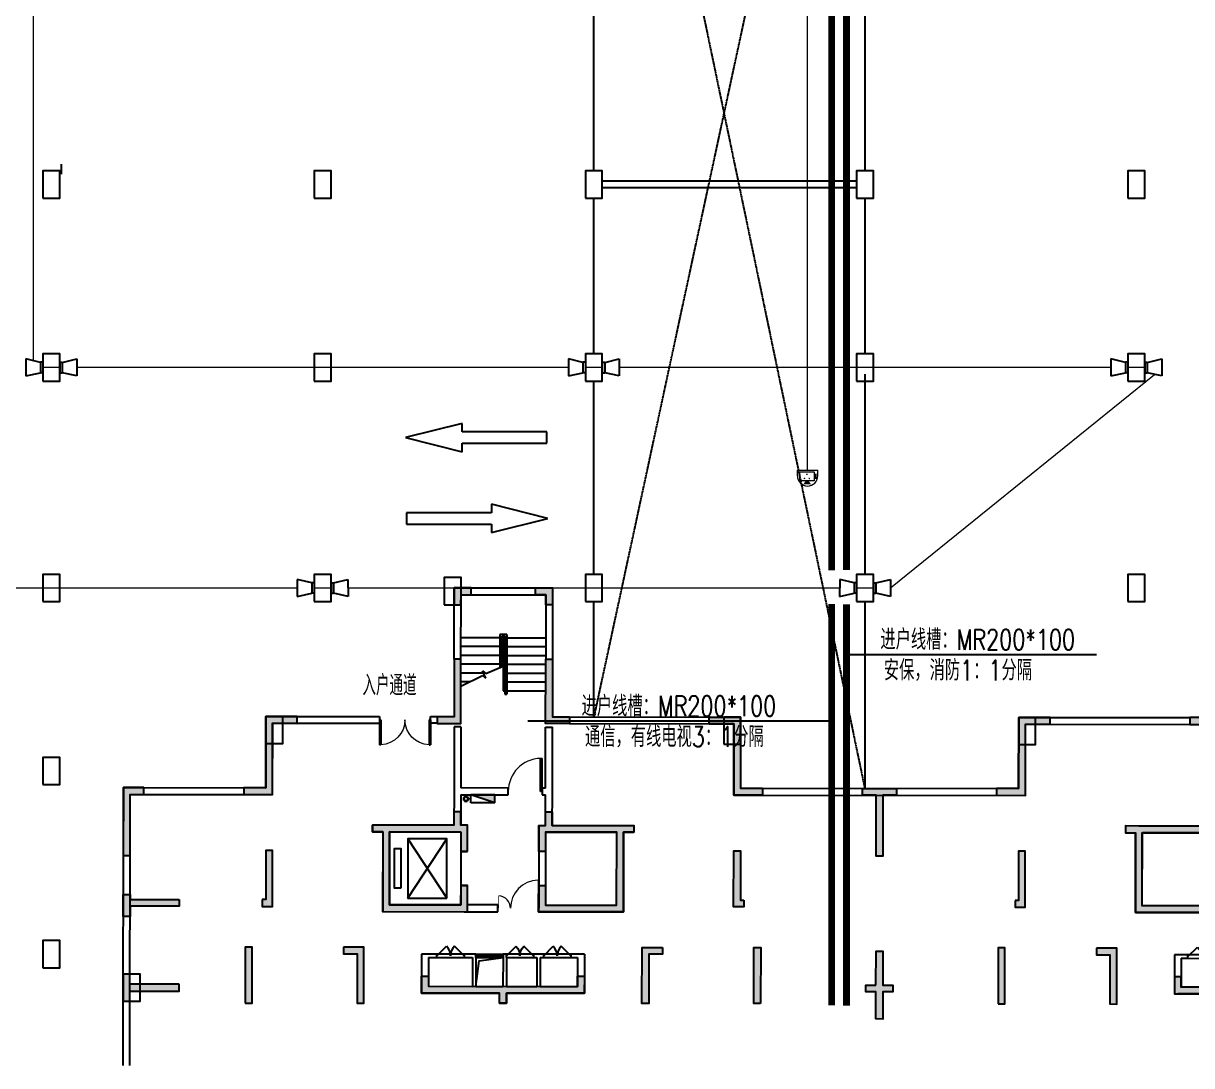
# Model space of a CAD drawing. Extents: x -781653 to 929899, y -295171 to 30012.
# Drawn here: x 429631 to 464083, y -175691 to -144954 of the extents above; entities that cross this region are included whole.
import ezdxf

# ---------------------------------------------------------------- set-up
doc = ezdxf.new("R2010")
doc.units = 0
doc.header["$LTSCALE"] = 10
doc.header["$MEASUREMENT"] = 0
for name, pattern in [('BORDER', [1.75, 0.5, -0.25, 0.5, -0.25, 0, -0.25]), ('DASH', [0.35, 0.25, -0.1]), ('DASHED', [0.75, 0.5, -0.25])]:
    doc.linetypes.add(name, pattern=pattern)
doc.layers.get('0').update_dxf_attribs({"linetype": 'CONTINUOUS'})
for name, color, linetype in [('A-STAIRS', 9, 'CONTINUOUS'), ('COLUMN', 1, 'CONTINUOUS'), ('DIM_SYMB', 3, 'CONTINUOUS'), ('JPS-X', 1, 'BORDER'), ('JPS-XHS', 7, 'CONTINUOUS'), ('LVTRY', 6, 'CONTINUOUS'), ('RD-equip', 3, 'CONTINUOUS'), ('RD-text', 4, 'CONTINUOUS'), ('solid', 252, 'CONTINUOUS'), ('STAIR', 9, 'CONTINUOUS'), ('TEXT', 7, 'CONTINUOUS'), ('wall', 8, 'CONTINUOUS'), ('wall-jg', 7, 'CONTINUOUS'), ('WINDOW', 4, 'CONTINUOUS'), ('结构墙', 1, 'CONTINUOUS'), ('行车方向', 4, 'CONTINUOUS'), ('行车线', 207, 'CONTINUOUS')]:
    doc.layers.add(name, color=color, linetype=linetype)
doc.layers.add('RD-line', color=2, linetype='CONTINUOUS', lineweight=0)
doc.styles.add('_TEL_DIM', font='SIMPLEX', dxfattribs={"width": 0.8, "height": 3.5, "bigfont": 'HZTXT'})
doc.styles.add('FS2', font='tjromans.shx', dxfattribs={"width": 0.8, "bigfont": 'tjhztxt.shx'})
doc.linetypes.add('BRA', pattern='A,2.8,-0.1,["B",_TEL_DIM,S=0.07,R=0,X=0,Y=-0.12],-0.25', length=3.15)
doc.linetypes.add('CCTV', pattern='A,2.8,-0.1,["V",_TEL_DIM,S=0.07,R=0,X=0,Y=-0.12],-0.25', length=3.15)

# ---------------------------------------------------------------- blocks, each defined once
blk = doc.blocks.new('DXHS')
at = {"layer": 'JPS-XHS'}
blk.add_hatch(color=256, dxfattribs=at).paths.add_polyline_path([(-350, 240), (-350, 0), (350, 0)])
at = {"layer": 'JPS-XHS', "linetype": 'Continuous'}
for p, q in [((-350, 240), (-350, 0)), ((-350, 240), (350, 240)), ((-350, 0), (350, 0)), ((350, 240), (350, 0))]:
    blk.add_line(p, q, dxfattribs=at)
at = {"layer": 'JPS-XHS'}
blk.add_line((-350, 240), (350, 0), dxfattribs=at)
blk = doc.blocks.new('FF')
at = {"linetype": 'Continuous'}
for radius in [75, 60]:
    blk.add_circle((0, 0), radius, dxfattribs=at)
blk = doc.blocks.new('$DorLib2D$00000001')
for p, q in [((0.45, 0.975), (0.5, 0.975)), ((0.45, 0), (0.45, 0.975)), ((0.5, 0), (0.5, 0.975)), ((0.5, 0), (0.45, 0))]:
    blk.add_line(p, q)
at = {"lineweight": 13}
blk.add_arc((0.475, 0), 0.975, 91.4693, 180, dxfattribs=at)
blk = doc.blocks.new('$DorLib2D$00000116')
at = {"color": 0}
for p, q in [((-0.5, 0), (-0.146, 0.354)), ((0.5, 0), (0.146, 0.354))]:
    blk.add_line(p, q, dxfattribs=at)
for centre, start, end in [((-0.5, 0), 0, 45), ((0.5, 0), 135, 180)]:
    blk.add_arc(centre, 0.5, start, end, dxfattribs=at)
blk = doc.blocks.new('$WINLIB2D$00000001')
for p, q in [((-0.5, 0.5), (0.5, 0.5)), ((-0.5, 0.5), (-0.5, -0.5)), ((0.5, -0.5), (0.5, 0.5)), ((0.5, 0.167), (-0.5, 0.167)), ((0.5, -0.167), (-0.5, -0.167)), ((-0.5, -0.5), (0.5, -0.5))]:
    blk.add_line(p, q)
blk = doc.blocks.new('$DorLib2D$00000025')
at = {"const_width": 0.02}
for points in [[(0.481, -0.001), (0.481, 0.691)], [(-0.481, 0.001), (-0.481, 0.308)]]:
    blk.add_lwpolyline(points, dxfattribs=at)
at = {"lineweight": 13}
for centre, radius, start, end in [((0.505, -0.002), 0.699, 91.9397, 179.7238), ((-0.501, 0.003), 0.307, 359.7899, 85.7508)]:
    blk.add_arc(centre, radius, start, end, dxfattribs=at)
blk = doc.blocks.new('A$C509276FB')
at = {"layer": 'solid'}
for points in [[(10700, 8925), (10900, 8925), (10900, 9700), (10700, 9700), (10700, 10100), (10500, 10100), (10500, 9700), (8100, 9700), (8100, 9500), (8400, 9500), (8400, 7150), (10900, 7150), (10900, 7925), (10700, 7925), (10700, 7350), (8600, 7350), (8600, 9500), (10700, 9500)], [(9750, 4950), (9750, 5250), (9550, 5250), (9550, 4750), (11850, 4750), (11850, 4450), (12050, 4450), (12050, 4750), (14350, 4750), (14350, 5250), (14150, 5250), (14150, 4950)], [(36550, 5250), (36350, 5250), (36350, 4950), (31950, 4950), (31950, 5250), (31750, 5250), (31750, 4750), (34050, 4750), (34050, 4450), (34250, 4450), (34250, 4750), (36550, 4750)]]:
    blk.add_hatch(color=8, dxfattribs=at).paths.add_polyline_path(points)
h = blk.add_hatch(color=8, dxfattribs=at)
h.paths.add_polyline_path([(32900, 8925), (33100, 8925), (33100, 9700), (32900, 9700), (32900, 10100), (32700, 10100), (32700, 9700), (30300, 9700), (30300, 9500), (30600, 9500), (30600, 7150), (33100, 7150), (33100, 7925), (32900, 7925), (32900, 7350), (30800, 7350), (30800, 9500), (32900, 9500)])
h.paths.add_polyline_path([(35200, 7150), (37700, 7150), (37700, 9500), (38000, 9500), (38000, 9700), (35600, 9700), (35600, 10100), (35400, 10100), (35400, 9700), (35200, 9700), (35200, 8925), (35400, 8925), (35400, 9500), (37500, 9500), (37500, 7350), (35400, 7350), (35400, 7925), (35200, 7925)])
at = {"layer": 'DIM_SYMB', "color": 8}
for points in [[(12600, 13670, 0, 0, 0), (12600, 15593, 0, 0, 0), (11300, 15593, 0, 0, 0), (11300, 14750, 80, 0, 0), (11300, 14450, 0, 0, 0)], [(33500, 13670, 0, 0, 0), (33500, 15593, 0, 0, 0), (34800, 15593, 0, 0, 0), (34800, 14750, 80, 0, 0), (34800, 14450, 0, 0, 0)]]:
    blk.add_lwpolyline(points, format="xyseb", dxfattribs=at)
at = {"layer": 'JPS-X', "color": 8, "const_width": 50}
for points in [[(10925, 10480), (11000, 10480)], [(35175, 10480), (35100, 10480)]]:
    blk.add_lwpolyline(points, dxfattribs=at)
at = {"layer": 'LVTRY', "color": 8}
for points in [[(11150, 4950), (11248, 5706), (11950, 5800)], [(34950, 4950), (34852, 5706), (34150, 5800)]]:
    blk.add_lwpolyline(points, dxfattribs=at)
at = {"layer": 'STAIR', "color": 8}
for p, q in [((11850, 15230), (10700, 15230)), ((11850, 15330), (11850, 14352)), ((12050, 15330), (11850, 15330)), ((11900, 15280), (11900, 14374)), ((12000, 15280), (11900, 15280)), ((11950, 15230), (11900, 15230)), ((11950, 15230), (11950, 14397)), ((11950, 15230), (12000, 15230)), ((11950, 15230), (11950, 13670)), ((12000, 15280), (12000, 13570)), ((12050, 15330), (12050, 13570)), ((12050, 15230), (13200, 15230)), ((34050, 15230), (32900, 15230)), ((34050, 15330), (34050, 13570)), ((34050, 15330), (34250, 15330)), ((34100, 15280), (34200, 15280)), ((34100, 15280), (34100, 13570)), ((34150, 15230), (34100, 15230)), ((34150, 15230), (34150, 13670)), ((34150, 15230), (34200, 15230)), ((34150, 15230), (34150, 14397)), ((34200, 15280), (34200, 14374)), ((34250, 15330), (34250, 14352)), ((34250, 15230), (35400, 15230)), ((11850, 14970), (10700, 14970)), ((11950, 14970), (11900, 14970)), ((11950, 14970), (12000, 14970)), ((12050, 14970), (13200, 14970)), ((34050, 14970), (32900, 14970)), ((34150, 14970), (34100, 14970)), ((34150, 14970), (34200, 14970)), ((34250, 14970), (35400, 14970)), ((11850, 14710), (10700, 14710)), ((11950, 14710), (11900, 14710)), ((11950, 14710), (12000, 14710)), ((12050, 14710), (13200, 14710)), ((34050, 14710), (32900, 14710)), ((34150, 14710), (34100, 14710)), ((34150, 14710), (34200, 14710)), ((34250, 14710), (35400, 14710)), ((11850, 14450), (10700, 14450)), ((11363, 14190), (10700, 14190)), ((11333, 14253), (11439, 14172)), ((11438, 14037), (11333, 14253)), ((11439, 14172), (11950, 14397)), ((11950, 14450), (11900, 14450)), ((11950, 14450), (12000, 14450)), ((11950, 14190), (12000, 14190)), ((12050, 14450), (13200, 14450)), ((12050, 14190), (13200, 14190)), ((34050, 14450), (32900, 14450)), ((34050, 14190), (32900, 14190)), ((34150, 14450), (34100, 14450)), ((34150, 14190), (34100, 14190)), ((34150, 14450), (34200, 14450)), ((34661, 14172), (34150, 14397)), ((34250, 14450), (35400, 14450)), ((34767, 14253), (34661, 14172)), ((34662, 14037), (34767, 14253)), ((34737, 14190), (35400, 14190)), ((10700, 13804), (11332, 14119)), ((10953, 13930), (10700, 13930)), ((11332, 14119), (11438, 14037)), ((11950, 13930), (12000, 13930)), ((12050, 13930), (13200, 13930)), ((34050, 13930), (32900, 13930)), ((34150, 13930), (34100, 13930)), ((34768, 14119), (34662, 14037)), ((35400, 13804), (34768, 14119)), ((35147, 13930), (35400, 13930)), ((11950, 13670), (12000, 13670)), ((12000, 13570), (12050, 13570)), ((12050, 13670), (13200, 13670)), ((34050, 13670), (32900, 13670)), ((34100, 13570), (34050, 13570)), ((34150, 13670), (34100, 13670)), ((9140, 7550), (10290, 9300)), ((9140, 9300), (10290, 7550)), ((36910, 7550), (35810, 9300)), ((36910, 9300), (35810, 7550)), ((10700, 8925), (10700, 7925)), ((35400, 8925), (35400, 7925)), ((10800, 5900), (10000, 5900)), ((12850, 5900), (12050, 5900)), ((13950, 5900), (13150, 5900)), ((32950, 5900), (32150, 5900)), ((33250, 5900), (34050, 5900)), ((36100, 5900), (35300, 5900)), ((10000, 5800), (10800, 5800)), ((12050, 5800), (12850, 5800)), ((13150, 5800), (13950, 5800)), ((32150, 5800), (32950, 5800)), ((33250, 5800), (34050, 5800)), ((35300, 5800), (36100, 5800))]:
    blk.add_line(p, q, dxfattribs=at)
for points in [[(8940, 7850), (8940, 9000), (8740, 9000), (8740, 7850)], [(10290, 7550), (10290, 9300), (9140, 9300), (9140, 7550)], [(35810, 7550), (35810, 9300), (36910, 9300), (36910, 7550)], [(37096, 7850), (37096, 9000), (37296, 9000), (37296, 7850)]]:
    blk.add_lwpolyline(points, close=True, dxfattribs=at)
at = {"layer": 'wall', "color": 8}
for p, q in [((10500, 12600), (10500, 10700)), ((10700, 12600), (10500, 12600)), ((10700, 12600), (10700, 10800)), ((13200, 10800), (13200, 12600)), ((13200, 12600), (13400, 12600)), ((13400, 10700), (13400, 12600)), ((32700, 10700), (32700, 12600)), ((32700, 12600), (32900, 12600)), ((32900, 10800), (32900, 12600)), ((35400, 12600), (35400, 10800)), ((35600, 12600), (35400, 12600)), ((35600, 12600), (35600, 10700)), ((10500, 10700), (10500, 9700)), ((12100, 10800), (10700, 10800)), ((12100, 10600), (12100, 10800)), ((13200, 10800), (13100, 10800)), ((13100, 10800), (13100, 10600)), ((13400, 9700), (13400, 10700)), ((32700, 9700), (32700, 10700)), ((33000, 10800), (32900, 10800)), ((33000, 10600), (33000, 10800)), ((35400, 10800), (34000, 10800)), ((34000, 10800), (34000, 10600)), ((35600, 10700), (35600, 9700)), ((10700, 10600), (12100, 10600)), ((10700, 10600), (10700, 9700)), ((13100, 10600), (13200, 10600)), ((13200, 9700), (13200, 10600)), ((32900, 9700), (32900, 10600)), ((32900, 10600), (33000, 10600)), ((34000, 10600), (35400, 10600)), ((35400, 10600), (35400, 9700)), ((8500, 9700), (8100, 9700)), ((8100, 9500), (8100, 9700)), ((10500, 9700), (8500, 9700)), ((10900, 9700), (10700, 9700)), ((10900, 8925), (10900, 9700)), ((13000, 9700), (13000, 7350)), ((13000, 9700), (13200, 9700)), ((13400, 9700), (15400, 9700)), ((15400, 9700), (15800, 9700)), ((15800, 9700), (15800, 9500)), ((30700, 9700), (30300, 9700)), ((30300, 9700), (30300, 9500)), ((32700, 9700), (30700, 9700)), ((33100, 9700), (32900, 9700)), ((33100, 9700), (33100, 7350)), ((35200, 9700), (35200, 8925)), ((35200, 9700), (35400, 9700)), ((35600, 9700), (37600, 9700)), ((37600, 9700), (38000, 9700)), ((38000, 9700), (38000, 9500)), ((8400, 9500), (8100, 9500)), ((8400, 9500), (8400, 7150)), ((8600, 9500), (8600, 7350)), ((10600, 9500), (8600, 9500)), ((10700, 9500), (10600, 9500)), ((10700, 9500), (10700, 8925)), ((13200, 9500), (13200, 7350)), ((13200, 9500), (13300, 9500)), ((13300, 9500), (15300, 9500)), ((15300, 7350), (15300, 9500)), ((15500, 9500), (15800, 9500)), ((15500, 7150), (15500, 9500)), ((30300, 9500), (30600, 9500)), ((30600, 7150), (30600, 9500)), ((30800, 7350), (30800, 9500)), ((32800, 9500), (30800, 9500)), ((32900, 9500), (32800, 9500)), ((32900, 9500), (32900, 7350)), ((35400, 8925), (35400, 9500)), ((35400, 9500), (35500, 9500)), ((35500, 9500), (37500, 9500)), ((37500, 9500), (37500, 7350)), ((37700, 9500), (38000, 9500)), ((37700, 9500), (37700, 7150)), ((10700, 8925), (10900, 8925)), ((35200, 8925), (35400, 8925)), ((10900, 7925), (10700, 7925)), ((10700, 7925), (10700, 7350)), ((10900, 7350), (10900, 7925)), ((35400, 7925), (35200, 7925)), ((35200, 7925), (35200, 7350)), ((35400, 7350), (35400, 7925)), ((8600, 7350), (10700, 7350)), ((11800, 7350), (10900, 7350)), ((11800, 7150), (11800, 7350)), ((13000, 7350), (13000, 7150)), ((13200, 7350), (15300, 7350)), ((32900, 7350), (30800, 7350)), ((33100, 7150), (33100, 7350)), ((35200, 7350), (34300, 7350)), ((34300, 7350), (34300, 7150)), ((37500, 7350), (35400, 7350)), ((8400, 7150), (10800, 7150)), ((10800, 7150), (11800, 7150)), ((13000, 7150), (13100, 7150)), ((13100, 7150), (15500, 7150)), ((33000, 7150), (30600, 7150)), ((33000, 7150), (33100, 7150)), ((34300, 7150), (35300, 7150)), ((37700, 7150), (35300, 7150)), ((10000, 5900), (9550, 5900)), ((9550, 5900), (9550, 4750)), ((10000, 5800), (10000, 5900)), ((11150, 5900), (10800, 5900)), ((10800, 5900), (10800, 5800)), ((11150, 5800), (11150, 5900)), ((12050, 5900), (11950, 5900)), ((11950, 5900), (11950, 5800)), ((12050, 5800), (12050, 5900)), ((13050, 5900), (12850, 5900)), ((12850, 5900), (12850, 5800)), ((13150, 5900), (13050, 5900)), ((13150, 5800), (13150, 5900)), ((14350, 5900), (13950, 5900)), ((13950, 5900), (13950, 5800)), ((14350, 5900), (14350, 4750)), ((31750, 5900), (31750, 4950)), ((32150, 5900), (31750, 5900)), ((32150, 5800), (32150, 5900)), ((33050, 5900), (32950, 5900)), ((32950, 5900), (32950, 5800)), ((33250, 5900), (33050, 5900)), ((33250, 5800), (33250, 5900)), ((34050, 5900), (34050, 5800)), ((34150, 5900), (34050, 5900)), ((34150, 5800), (34150, 5900)), ((34950, 5900), (34950, 5800)), ((35300, 5900), (34950, 5900)), ((35300, 5800), (35300, 5900)), ((36550, 5900), (36100, 5900)), ((36100, 5900), (36100, 5800)), ((36550, 5900), (36550, 4850)), ((9750, 5800), (10000, 5800)), ((9750, 5800), (9750, 4950)), ((10800, 5800), (11050, 5800)), ((11050, 5800), (11050, 4950)), ((11150, 5800), (11150, 4950)), ((11950, 5800), (11950, 4950)), ((12050, 5800), (12050, 4950)), ((12850, 5800), (12950, 5800)), ((12950, 5800), (12950, 4950)), ((13050, 5800), (13150, 5800)), ((13050, 5800), (13050, 4950)), ((13950, 5800), (14150, 5800)), ((14150, 5800), (14150, 4950)), ((31950, 5800), (31950, 4950)), ((31950, 5800), (32150, 5800)), ((32950, 5800), (33050, 5800)), ((33050, 5800), (33050, 4950)), ((33150, 5800), (33250, 5800)), ((33150, 5800), (33150, 4950)), ((34050, 5800), (34050, 4950)), ((34150, 5800), (34150, 4950)), ((34950, 5800), (34950, 4950)), ((35050, 5800), (35050, 4950)), ((35050, 5800), (35300, 5800)), ((36100, 5800), (36350, 5800)), ((36350, 5800), (36350, 4950)), ((9750, 4950), (11050, 4950)), ((11150, 4950), (11950, 4950)), ((11950, 4950), (11950, 4950)), ((12050, 4950), (12950, 4950)), ((13050, 4950), (14150, 4950)), ((33050, 4950), (31950, 4950)), ((34050, 4950), (33150, 4950)), ((34950, 4950), (34150, 4950)), ((34150, 4950), (34150, 4950)), ((36350, 4950), (35050, 4950)), ((9550, 4750), (11150, 4750)), ((11150, 4750), (11850, 4750)), ((11850, 4450), (11850, 4750)), ((12050, 4750), (13050, 4750)), ((12050, 4750), (12050, 4750)), ((12050, 4450), (12050, 4750)), ((13050, 4750), (14350, 4750)), ((33050, 4750), (31850, 4750)), ((34050, 4750), (33050, 4750)), ((34050, 4450), (34050, 4750)), ((34050, 4750), (34050, 4750)), ((34950, 4750), (34250, 4750)), ((34250, 4450), (34250, 4750)), ((36350, 4750), (34950, 4750)), ((11850, 4450), (12050, 4450)), ((34050, 4450), (34250, 4450))]:
    blk.add_line(p, q, dxfattribs=at)
at = {"layer": 'wall-jg', "color": 8}
for p, q in [((10900, 8925), (10700, 8925)), ((35200, 8925), (35400, 8925))]:
    blk.add_line(p, q, dxfattribs=at)
for points in [[(10900, 8925), (10900, 9700), (10700, 9700), (10700, 10100), (10500, 10100), (10500, 9700), (8100, 9700), (8100, 9500), (8400, 9500), (8400, 7150), (10900, 7150), (10900, 7925), (10700, 7925), (10700, 7350), (8600, 7350), (8600, 9500), (10700, 9500), (10700, 8925)], [(32900, 8925), (33100, 8925), (33100, 9700), (32900, 9700), (32900, 10100), (32700, 10100), (32700, 9700), (30300, 9700), (30300, 9500), (30600, 9500), (30600, 7150), (33100, 7150), (33100, 7925), (32900, 7925), (32900, 7350), (30800, 7350), (30800, 9500), (32900, 9500), (32900, 8925)], [(35200, 8925), (35200, 9700), (35400, 9700), (35400, 10100), (35600, 10100), (35600, 9700), (38000, 9700), (38000, 9500), (37700, 9500), (37700, 7150), (35200, 7150), (35200, 7925), (35400, 7925), (35400, 7350), (37500, 7350), (37500, 9500), (35400, 9500), (35400, 8925)], [(14350, 5250), (14350, 4750), (12050, 4750), (12050, 4450), (11850, 4450), (11850, 4750), (9550, 4750), (9550, 5250), (9750, 5250), (9750, 4950), (14150, 4950), (14150, 5250), (14350, 5250)], [(31750, 5250), (31750, 4750), (34050, 4750), (34050, 4450), (34250, 4450), (34250, 4750), (36550, 4750), (36550, 5250), (36350, 5250), (36350, 4950), (31950, 4950), (31950, 5250), (31750, 5250)]]:
    blk.add_lwpolyline(points, dxfattribs=at)
at = {"layer": 'WINDOW', "color": 8, "linetype": 'DASH'}
for p, q in [((10900, 8925), (10700, 8925)), ((35400, 8925), (35200, 8925)), ((10700, 7925), (10900, 7925)), ((35200, 7925), (35400, 7925))]:
    blk.add_line(p, q, dxfattribs=at)
at = {"layer": 'JPS-X', "color": 8, "xscale": -1}
blk.add_blockref('FF', (10850, 10480), dxfattribs=at)
at = {"layer": 'JPS-X', "color": 8}
blk.add_blockref('FF', (35250, 10480), dxfattribs=at)
at = {"layer": 'JPS-XHS', "color": 8, "rotation": 180}
blk.add_blockref('DXHS', (11350, 10600), dxfattribs=at)
at = {"layer": 'JPS-XHS', "color": 8, "xscale": -0.9999999999999998, "rotation": 180}
blk.add_blockref('DXHS', (34750, 10600), dxfattribs=at)
at = {"layer": 'WINDOW', "color": 8}
for name, p, xscale, yscale, zscale in [('$DorLib2D$00000001', (12600, 10700), 1000, 1000, 1000), ('$DorLib2D$00000001', (33500, 10700), -1000, 1000, 1000), ('$DorLib2D$00000025', (12400, 7250), 1200, 1200, 1200), ('$DorLib2D$00000025', (33700, 7250), -1200, 1200, 1200), ('$DorLib2D$00000116', (12450, 5850), -800, 800, -800), ('$DorLib2D$00000116', (13550, 5850), 800, 800, 800), ('$DorLib2D$00000116', (32550, 5850), -800, 800, 800), ('$DorLib2D$00000116', (33650, 5850), 800, 800, -800)]:
    blk.add_blockref(name, p, dxfattribs=dict(at, xscale=xscale, yscale=yscale, zscale=zscale))
at = {"layer": 'WINDOW', "color": 8, "zscale": 800}
for name, p, xscale, yscale, rotation in [('$DorLib2D$00000116', (10400, 5850), 800, 800, 359.9999999999978), ('$WINLIB2D$00000001', (11550, 5850), -799.9999999999999, 99.99999999999999, 180), ('$WINLIB2D$00000001', (34550, 5850), 799.9999999999999, 99.99999999999999, 180), ('$DorLib2D$00000116', (35700, 5850), -799.9999999999999, 799.9999999999999, 2.086435919653364e-12)]:
    blk.add_blockref(name, p, dxfattribs=dict(at, xscale=xscale, yscale=yscale, rotation=rotation))
blk = doc.blocks.new('A$C0A254713')
at = {"layer": 'solid'}
h = blk.add_hatch(color=256, dxfattribs=at)
h.paths.add_polyline_path([(-31725, 19426), (-31825, 19426), (-31825, 19326), (-31725, 19326)])
h.paths.add_polyline_path([(-31325, 19426), (-31725, 19426), (-31725, 19326), (-31325, 19326)])
h.paths.add_polyline_path([(-31325, 19326), (-31725, 19326), (-31725, 18926), (-31625, 18926), (-31625, 19226), (-31325, 19226)])
h.paths.add_polyline_path([(-31725, 19326), (-31825, 19326), (-31825, 18926), (-31725, 18926)])
h = blk.add_hatch(color=256, dxfattribs=at)
h.paths.add_polyline_path([(-29025, 19426), (-28925, 19426), (-28925, 19326), (-29025, 19326)])
h.paths.add_polyline_path([(-29425, 19426), (-29025, 19426), (-29025, 19326), (-29425, 19326)])
h.paths.add_polyline_path([(-29425, 19326), (-29025, 19326), (-29025, 18926), (-29125, 18926), (-29125, 19226), (-29425, 19226)])
h.paths.add_polyline_path([(-29025, 19326), (-28925, 19326), (-28925, 18926), (-29025, 18926)])
for points in [[(-31625, 15426), (-31625, 17126), (-31625, 17326), (-31825, 17326), (-31825, 15626), (-32325, 15626), (-32325, 15426)], [(-28925, 15626), (-28925, 17326), (-29125, 17326), (-29125, 17126), (-29125, 15426), (-28425, 15426), (-28425, 15626)], [(-9625, 15626), (-9625, 17326), (-9425, 17326), (-9425, 17126), (-9425, 15426), (-10125, 15426), (-10125, 15626)], [(-37375, 15626), (-37375, 13526), (-38025, 13526), (-38025, 13326), (-37175, 13326), (-37175, 15426), (-36450, 15426), (-36450, 15626)], [(-24300, 15626), (-24300, 15426), (-23575, 15426), (-23575, 13326), (-22725, 13326), (-22725, 13526), (-23375, 13526), (-23375, 15626)], [(-14250, 15626), (-14250, 15426), (-14975, 15426), (-14975, 13326), (-15825, 13326), (-15825, 13526), (-15175, 13526), (-15175, 15626)], [(-41575, 13526), (-41575, 11526), (-41375, 11526), (-41375, 13326), (-40975, 13326), (-40975, 13526)], [(-19775, 13526), (-19775, 13326), (-19375, 13326), (-19375, 11526), (-19175, 11526), (-19175, 13326), (-18775, 13326), (-18775, 13526)], [(-31625, 12226), (-31625, 11651), (-31425, 11651), (-31425, 12426), (-31625, 12426), (-31625, 12826), (-31825, 12826), (-31825, 12426), (-34225, 12426), (-34225, 12226), (-33925, 12226), (-33925, 9876), (-31425, 9876), (-31425, 10651), (-31625, 10651), (-31625, 10076), (-33725, 10076), (-33725, 12226)], [(-27025, 12226), (-27025, 10076), (-29125, 10076), (-29125, 10651), (-29325, 10651), (-29325, 9876), (-26825, 9876), (-26825, 12226), (-26525, 12226), (-26525, 12426), (-28925, 12426), (-28925, 12826), (-29125, 12826), (-29125, 12426), (-29325, 12426), (-29325, 11651), (-29125, 11651), (-29125, 12226)], [(-9425, 12426), (-9425, 12826), (-9625, 12826), (-9625, 12426), (-12025, 12426), (-12025, 12226), (-11725, 12226), (-11725, 9876), (-9225, 9876), (-9225, 10651), (-9425, 10651), (-9425, 10076), (-11525, 10076), (-11525, 12226), (-9425, 12226), (-9425, 11651), (-9225, 11651), (-9225, 12426)], [(-37175, 10026), (-37175, 11676), (-37375, 11676), (-37375, 10226), (-37475, 10226), (-37475, 10026)], [(-23275, 10026), (-23275, 10226), (-23375, 10226), (-23375, 11676), (-23575, 11676), (-23575, 10026)], [(-15275, 10026), (-15275, 10226), (-15175, 10226), (-15175, 11676), (-14975, 11676), (-14975, 10026)], [(-39925, 10026), (-39925, 10226), (-41375, 10226), (-41375, 10376), (-41575, 10376), (-41575, 9726), (-41375, 9726), (-41375, 10026)], [(-37775, 8826), (-37975, 8826), (-37975, 7176), (-37775, 7176)], [(-34475, 8826), (-35075, 8826), (-35075, 8626), (-34675, 8626), (-34675, 7176), (-34475, 7176)], [(-25675, 8626), (-25675, 8826), (-26275, 8826), (-26275, 7176), (-26075, 7176), (-26075, 8626)], [(-22975, 7176), (-22775, 7176), (-22775, 8826), (-22975, 8826)], [(-19175, 7726), (-19175, 8726), (-19375, 8726), (-19375, 7726), (-19675, 7726), (-19675, 7526), (-19375, 7526), (-19375, 6726), (-19175, 6726), (-19175, 7526), (-18875, 7526), (-18875, 7726)], [(-15575, 7176), (-15775, 7176), (-15775, 8826), (-15575, 8826)], [(-12875, 8626), (-12875, 8826), (-12275, 8826), (-12275, 7176), (-12475, 7176), (-12475, 8626)], [(-39925, 7526), (-39925, 7726), (-41375, 7726), (-41375, 8026), (-41575, 8026), (-41575, 7226), (-41375, 7226), (-41375, 7526)], [(-32575, 7676), (-32575, 7976), (-32775, 7976), (-32775, 7476), (-30475, 7476), (-30475, 7176), (-30275, 7176), (-30275, 7476), (-27975, 7476), (-27975, 7976), (-28175, 7976), (-28175, 7676)], [(-5975, 7676), (-5975, 7976), (-5775, 7976), (-5775, 7476), (-8075, 7476), (-8075, 7176), (-8275, 7176), (-8275, 7476), (-10575, 7476), (-10575, 7976), (-10375, 7976), (-10375, 7676)]]:
    blk.add_hatch(color=256, dxfattribs=at).paths.add_polyline_path(points)
at = {"layer": 'wall-jg'}
blk.add_line((-31425, 11651), (-31625, 11651), dxfattribs=at)
for points in [[(-31825, 18926), (-31625, 18926), (-31625, 19226), (-31325, 19226), (-31325, 19426), (-31825, 19426), (-31825, 18926)], [(-28925, 18926), (-29125, 18926), (-29125, 19226), (-29425, 19226), (-29425, 19426), (-28925, 19426), (-28925, 18926)], [(-32325, 15626), (-32325, 15426), (-31625, 15426), (-31625, 17126), (-31625, 17126), (-31625, 17326), (-31825, 17326), (-31825, 15626), (-32325, 15626)], [(-28425, 15626), (-28425, 15426), (-29125, 15426), (-29125, 17126), (-29125, 17126), (-29125, 17326), (-28925, 17326), (-28925, 15626), (-28425, 15626)], [(-10125, 15626), (-10125, 15426), (-9425, 15426), (-9425, 17126), (-9425, 17126), (-9425, 17326), (-9625, 17326), (-9625, 15626), (-10125, 15626)], [(-38025, 13526), (-38025, 13326), (-37175, 13326), (-37175, 15426), (-36450, 15426), (-36450, 15626), (-37375, 15626), (-37375, 13526), (-38025, 13526)], [(-22725, 13526), (-22725, 13326), (-23575, 13326), (-23575, 15426), (-24300, 15426), (-24300, 15626), (-23375, 15626), (-23375, 13526), (-22725, 13526)], [(-15825, 13526), (-15825, 13326), (-14975, 13326), (-14975, 15426), (-14250, 15426), (-14250, 15626), (-15175, 15626), (-15175, 13526), (-15825, 13526)], [(-31425, 11651), (-31425, 12426), (-31625, 12426), (-31625, 12826), (-31825, 12826), (-31825, 12426), (-34225, 12426), (-34225, 12226), (-33925, 12226), (-33925, 9876), (-31425, 9876), (-31425, 10651), (-31625, 10651), (-31625, 10076), (-33725, 10076), (-33725, 12226), (-31625, 12226), (-31625, 11651)], [(-29125, 11651), (-29325, 11651), (-29325, 12426), (-29125, 12426), (-29125, 12826), (-28925, 12826), (-28925, 12426), (-26525, 12426), (-26525, 12226), (-26825, 12226), (-26825, 9876), (-29325, 9876), (-29325, 10651), (-29125, 10651), (-29125, 10076), (-27025, 10076), (-27025, 12226), (-29125, 12226), (-29125, 11651)], [(-9425, 11651), (-9225, 11651), (-9225, 12426), (-9425, 12426), (-9425, 12826), (-9625, 12826), (-9625, 12426), (-12025, 12426), (-12025, 12226), (-11725, 12226), (-11725, 9876), (-9225, 9876), (-9225, 10651), (-9425, 10651), (-9425, 10076), (-11525, 10076), (-11525, 12226), (-9425, 12226), (-9425, 11651)], [(-37475, 10226), (-37475, 10026), (-37175, 10026), (-37175, 11676), (-37375, 11676), (-37375, 10226), (-37475, 10226)], [(-23275, 10226), (-23275, 10026), (-23575, 10026), (-23575, 11676), (-23375, 11676), (-23375, 10226), (-23275, 10226)], [(-15275, 10226), (-15275, 10026), (-14975, 10026), (-14975, 11676), (-15175, 11676), (-15175, 10226), (-15275, 10226)], [(-37975, 7176), (-37775, 7176), (-37775, 8826), (-37975, 8826), (-37975, 7176)], [(-22775, 7176), (-22975, 7176), (-22975, 8826), (-22775, 8826), (-22775, 7176)], [(-15775, 7176), (-15575, 7176), (-15575, 8826), (-15775, 8826), (-15775, 7176)], [(-39925, 7726), (-41375, 7726), (-41375, 8026), (-41575, 8026), (-41575, 7226), (-41375, 7226), (-41375, 7526), (-39925, 7526), (-39925, 7726)], [(-27975, 7976), (-27975, 7476), (-30275, 7476), (-30275, 7176), (-30475, 7176), (-30475, 7476), (-32775, 7476), (-32775, 7976), (-32575, 7976), (-32575, 7676), (-28175, 7676), (-28175, 7976), (-27975, 7976)], [(-10575, 7976), (-10575, 7476), (-8275, 7476), (-8275, 7176), (-8075, 7176), (-8075, 7476), (-5775, 7476), (-5775, 7976), (-5975, 7976), (-5975, 7676), (-10375, 7676), (-10375, 7976), (-10575, 7976)]]:
    blk.add_lwpolyline(points, dxfattribs=at)
for points in [[(-40975, 13526), (-41575, 13526), (-41575, 11526), (-41375, 11526), (-41375, 13326), (-40975, 13326)], [(-18775, 13526), (-18775, 13326), (-19175, 13326), (-19175, 11526), (-19375, 11526), (-19375, 13326), (-19775, 13326), (-19775, 13526)], [(-39925, 10226), (-39925, 10026), (-41375, 10026), (-41375, 9726), (-41575, 9726), (-41575, 10376), (-41375, 10376), (-41375, 10226)], [(-35075, 8826), (-35075, 8626), (-34675, 8626), (-34675, 7176), (-34475, 7176), (-34475, 8826)], [(-25675, 8826), (-25675, 8626), (-26075, 8626), (-26075, 7176), (-26275, 7176), (-26275, 8826)], [(-19375, 7726), (-19375, 8726), (-19175, 8726), (-19175, 7726), (-18875, 7726), (-18875, 7526), (-19175, 7526), (-19175, 6726), (-19375, 6726), (-19375, 7526), (-19675, 7526), (-19675, 7726)], [(-12875, 8826), (-12875, 8626), (-12475, 8626), (-12475, 7176), (-12275, 7176), (-12275, 8826)]]:
    blk.add_lwpolyline(points, close=True, dxfattribs=at)
blk = doc.blocks.new('$DorLib2D$00000002')
for p, q in [((-0.5, 0), (-0.5, 0.4875)), ((-0.475, 0.4875), (-0.5, 0.4875)), ((-0.475, 0), (-0.475, 0.4875)), ((0.475, 0), (0.475, 0.4875)), ((0.475, 0.4875), (0.5, 0.4875)), ((0.5, 0), (0.5, 0.4875)), ((-0.5, 0), (-0.475, 0)), ((0.5, 0), (0.475, 0))]:
    blk.add_line(p, q)
at = {"lineweight": 13}
for centre, start, end in [((-0.4875, 0), 0, 88.53072), ((0.4875, 0), 91.46928, 180)]:
    blk.add_arc(centre, 0.4875, start, end, dxfattribs=at)
blk = doc.blocks.new('A$C1C157CE4')
at = {"layer": '行车线', "linetype": 'DASH', "ltscale": 3000}
for points in [[(4167, 2967), (1667, 2967), (1667, 3217), (0, 2800), (1667, 2383), (1667, 2633), (4167, 2633)], [(2531, 833), (2531, 583), (31, 583), (31, 250), (2531, 250), (2531, 0), (4198, 417)]]:
    blk.add_lwpolyline(points, close=True, dxfattribs=at)
blk = doc.blocks.new('A$C0FE76EBE')
at = {"layer": 'COLUMN'}
for points in [[(3013, 36047), (3513, 36047), (3513, 36847), (3013, 36847)], [(11013, 36047), (11513, 36047), (11513, 36847), (11013, 36847)], [(19013, 36047), (19513, 36047), (19513, 36847), (19013, 36847)], [(27013, 36047), (27513, 36047), (27513, 36847), (27013, 36847)], [(35013, 36047), (35513, 36047), (35513, 36847), (35013, 36847)], [(3013, 30647), (3513, 30647), (3513, 31447), (3013, 31447)], [(11013, 30647), (11513, 30647), (11513, 31447), (11013, 31447)], [(19013, 30647), (19513, 30647), (19513, 31447), (19013, 31447)], [(27013, 30647), (27513, 30647), (27513, 31447), (27013, 31447)], [(35013, 30647), (35513, 30647), (35513, 31447), (35013, 31447)], [(3013, 24147), (3513, 24147), (3513, 24947), (3013, 24947)], [(11013, 24147), (11513, 24147), (11513, 24947), (11013, 24947)], [(14846, 24051), (15346, 24051), (15346, 24851), (14846, 24851)], [(19013, 24147), (19513, 24147), (19513, 24947), (19013, 24947)], [(27013, 24147), (27513, 24147), (27513, 24947), (27013, 24947)], [(35013, 24147), (35513, 24147), (35513, 24947), (35013, 24947)], [(9593, 19956), (10093, 19956), (10093, 20756), (9593, 20756)], [(23093, 19940), (23593, 19940), (23593, 20740), (23093, 20740)], [(31793, 19931), (32293, 19931), (32293, 20731), (31793, 20731)], [(3013, 18747), (3513, 18747), (3513, 19547), (3013, 19547)], [(3013, 13347), (3513, 13347), (3513, 14147), (3013, 14147)], [(5384, 12361), (5884, 12361), (5884, 13161), (5384, 13161)]]:
    blk.add_lwpolyline(points, close=True, dxfattribs=at)
blk = doc.blocks.new('PCY07')
at = {"color": 0, "lineweight": -2}
for p, q in [((-321, 0), (-321, 182)), ((-321, 182), (321, 182)), ((-249, -161), (-249, 129)), ((-249, 129), (205, 129)), ((205, 129), (205, -161)), ((321, 0), (321, 182)), ((205, -161), (-249, -161))]:
    blk.add_line(p, q, dxfattribs=at)
at = {"color": 0, "lineweight": -2, "const_width": 25}
for points in [[(-34, 48, 1), (-9, 48, 1)], [(-111, -81, 1), (-86, -81, 1)], [(67, -81, -1), (42, -81, -1)]]:
    blk.add_lwpolyline(points, format="xyb", close=True, dxfattribs=at)
at = {"color": 0, "lineweight": -2, "const_width": 80}
blk.add_lwpolyline([(245, 69), (245, -100)], dxfattribs=at)
at = {"color": 0, "lineweight": -2}
blk.add_lwpolyline([(-12, -162, 100, 250, 0), (-12, -272, 250, 250, 0)], format="xyseb", dxfattribs=at)
blk.add_arc((0, 0), 321, 180, 0, dxfattribs=at)
blk = doc.blocks.new('adasdasdasd')
at = {"layer": 'RD-equip'}
for p, q in [((-151, 430), (-251, 0)), ((-154, 500), (-154, 430)), ((-154, 500), (159, 500)), ((-154, 430), (159, 430)), ((251, 0), (158, 430)), ((159, 500), (159, 430)), ((-251, 0), (251, 0))]:
    blk.add_line(p, q, dxfattribs=at)

msp = doc.modelspace()

# ---------------------------------------------------------------- linework, layer by layer
at = {"layer": 'A-STAIRS', "linetype": 'DASH', "ltscale": 5}
for p, q in [((454453.8, -128268.1), (446453.8, -165406.8)), ((454453.8, -167515.7), (446453.8, -129159.2))]:
    msp.add_line(p, q, dxfattribs=at)
at = {"layer": 'RD-line', "linetype": 'CCTV', "ltscale": 0.8}
msp.add_line((452757.1, -158128.6), (452757.1, -141056.5), dxfattribs=at)
at = {"layer": 'RD-line', "linetype": 'BRA', "ltscale": 0.8}
for p, q in [((429918.4, -144506.6), (429918.9, -154901.2)), ((430703.8, -155105.1), (430203.8, -155105.1)), ((445703.5, -155105.1), (431204, -155105.1)), ((446703.8, -155105.1), (446203.8, -155105.1)), ((461703.5, -155105.1), (447204, -155105.1)), ((455204, -161602), (462989.1, -155306.6)), ((462703.8, -155105.1), (462203.8, -155105.1)), ((423204, -161605.1), (437703.5, -161605.1)), ((438203.8, -161605.1), (438703.8, -161605.1)), ((439204, -161605.1), (453703.5, -161605.1)), ((454203.8, -161605.1), (454703.8, -161605.1))]:
    msp.add_line(p, q, dxfattribs=at)
at = {"layer": 'RD-line', "linetype": 'DASHED', "const_width": 200}
for points in [[(453905.7, -138821.7), (453905.7, -161078.2)], [(453905.7, -162089.7), (453905.7, -173920)]]:
    msp.add_lwpolyline(points, dxfattribs=at)
at = {"layer": 'RD-line', "const_width": 200}
for points in [[(453467.9, -139403.3), (453467.9, -161086.3)], [(453467.9, -162078.5), (453467.9, -173911.6)]]:
    msp.add_lwpolyline(points, dxfattribs=at)
at = {"layer": 'RD-text'}
for p, q in [((453905.7, -163562.7), (461280.5, -163562.7)), ((444504.7, -165525), (453467.9, -165525))]:
    msp.add_line(p, q, dxfattribs=at)
at = {"layer": 'STAIR'}
for p, q in [((446453.8, -149305.1), (446453.8, -144705.1)), ((454453.8, -149305.1), (454453.8, -144705.1)), ((446453.8, -154705.1), (446453.8, -150105.1)), ((454453.8, -154705.1), (454453.8, -150105.1)), ((454453.8, -161205.1), (454453.8, -155302.1)), ((446453.8, -161205.1), (446453.8, -155505.1)), ((446453.8, -165406.8), (446453.8, -162005.1)), ((454453.8, -167515.7), (454453.8, -162005.1))]:
    msp.add_line(p, q, dxfattribs=at)
at = {"layer": 'wall'}
for p, q in [((430753.8, -149405.1), (430753.8, -149105.1)), ((454203.8, -149605.1), (446703.8, -149605.1)), ((454203.8, -149805.1), (446703.8, -149805.1)), ((440132.8, -165399.9), (440133, -165599.9)), ((441633, -165596.2), (441632.8, -165396.2)), ((441632.8, -165396.2), (441833, -165396.2)), ((441833, -165596.2), (441633, -165596.2))]:
    msp.add_line(p, q, dxfattribs=at)
for points in [[(442335.1, -163702.2), (442337.4, -161602.2), (445237.4, -161605.4), (445235.1, -163705.4)], [(442535.1, -163702.4), (442537.2, -161802.4), (445037.2, -161805.2), (445035.1, -163705.2)], [(432571.7, -175691.3), (432580.9, -167491.3), (436780.9, -167496), (436783.2, -165396.2), (440132.8, -165396.2)], [(432771.7, -175691.5), (432780.6, -167691.5), (436980.6, -167696.2), (436983, -165596.2), (440133, -165596.2)], [(445733, -165606), (449858, -165610.6), (450583, -165611.4), (450580.6, -167711.4), (459180.6, -167721), (459183, -165621), (464033, -165626.4)], [(445733.2, -165406), (449858.2, -165410.6), (450783.2, -165411.6), (450780.9, -167511.6), (458980.9, -167520.7), (458983.2, -165420.7), (464033.2, -165426.4)]]:
    msp.add_lwpolyline(points, dxfattribs=at)

# ---------------------------------------------------------------- block references
at = {"rotation": 359.9360639599104}
msp.add_blockref('A$C509276FB', (431818.8, -178290.4), dxfattribs=at)
at = {"layer": 'RD-equip', "rotation": 269.9204302749589}
for p in [(429703.5, -155102), (445703.5, -155102), (461703.5, -155102), (437703.5, -161602), (453703.5, -161602)]:
    msp.add_blockref('adasdasdasd', p, dxfattribs=at)
at = {"layer": 'RD-equip', "xscale": -1, "rotation": 90.0795697250411}
for p in [(431204, -155102), (447204, -155102), (463204, -155102), (439204, -161602), (455204, -161602)]:
    msp.add_blockref('adasdasdasd', p, dxfattribs=at)
at = {"layer": 'RD-equip', "color": 3, "lineweight": 0, "xscale": 0.9345000046305358, "yscale": 0.934500004601432, "zscale": 0.9345000046725}
msp.add_blockref('PCY07', (452757.1, -158298.6), dxfattribs=at)
at = {"layer": 'wall', "rotation": 359.9360639599089}
msp.add_blockref('A$C0A254713', (474140.3, -181063.5), dxfattribs=at)
at = {"layer": 'WINDOW', "linetype": 'ByBlock', "xscale": -1500, "yscale": 1500, "zscale": 1500, "rotation": 180.0639361753671}
msp.add_blockref('$DorLib2D$00000002', (440882.9, -165495.8), dxfattribs=at)
at = {"layer": '结构墙'}
msp.add_blockref('A$C0FE76EBE', (427190.6, -186151.8), dxfattribs=at)
at = {"layer": '行车方向', "rotation": 180}
msp.add_blockref('A$C1C157CE4', (445098.2, -156753.8), dxfattribs=at)

# ---------------------------------------------------------------- texts
at = {"layer": 'RD-text', "style": '_TEL_DIM', "width": 0.75}
for s, p in [('进户线槽：MR200*100', (454904.3, -163425.7)), ('安保，消防1：1分隔', (455005.6, -164331)), ('进户线槽：MR200*100', (446092.3, -165388)), ('通信，有线电视3：1分隔', (446193.5, -166293.2))]:
    msp.add_text(s, height=600, dxfattribs=at).set_placement(p)
at = {"layer": 'TEXT', "style": 'FS2', "width": 0.7}
msp.add_text('入户通道', height=600, rotation=359.83888, dxfattribs=at).set_placement((439629.1, -164773.8, 0))

doc.saveas('drawing.dxf')
